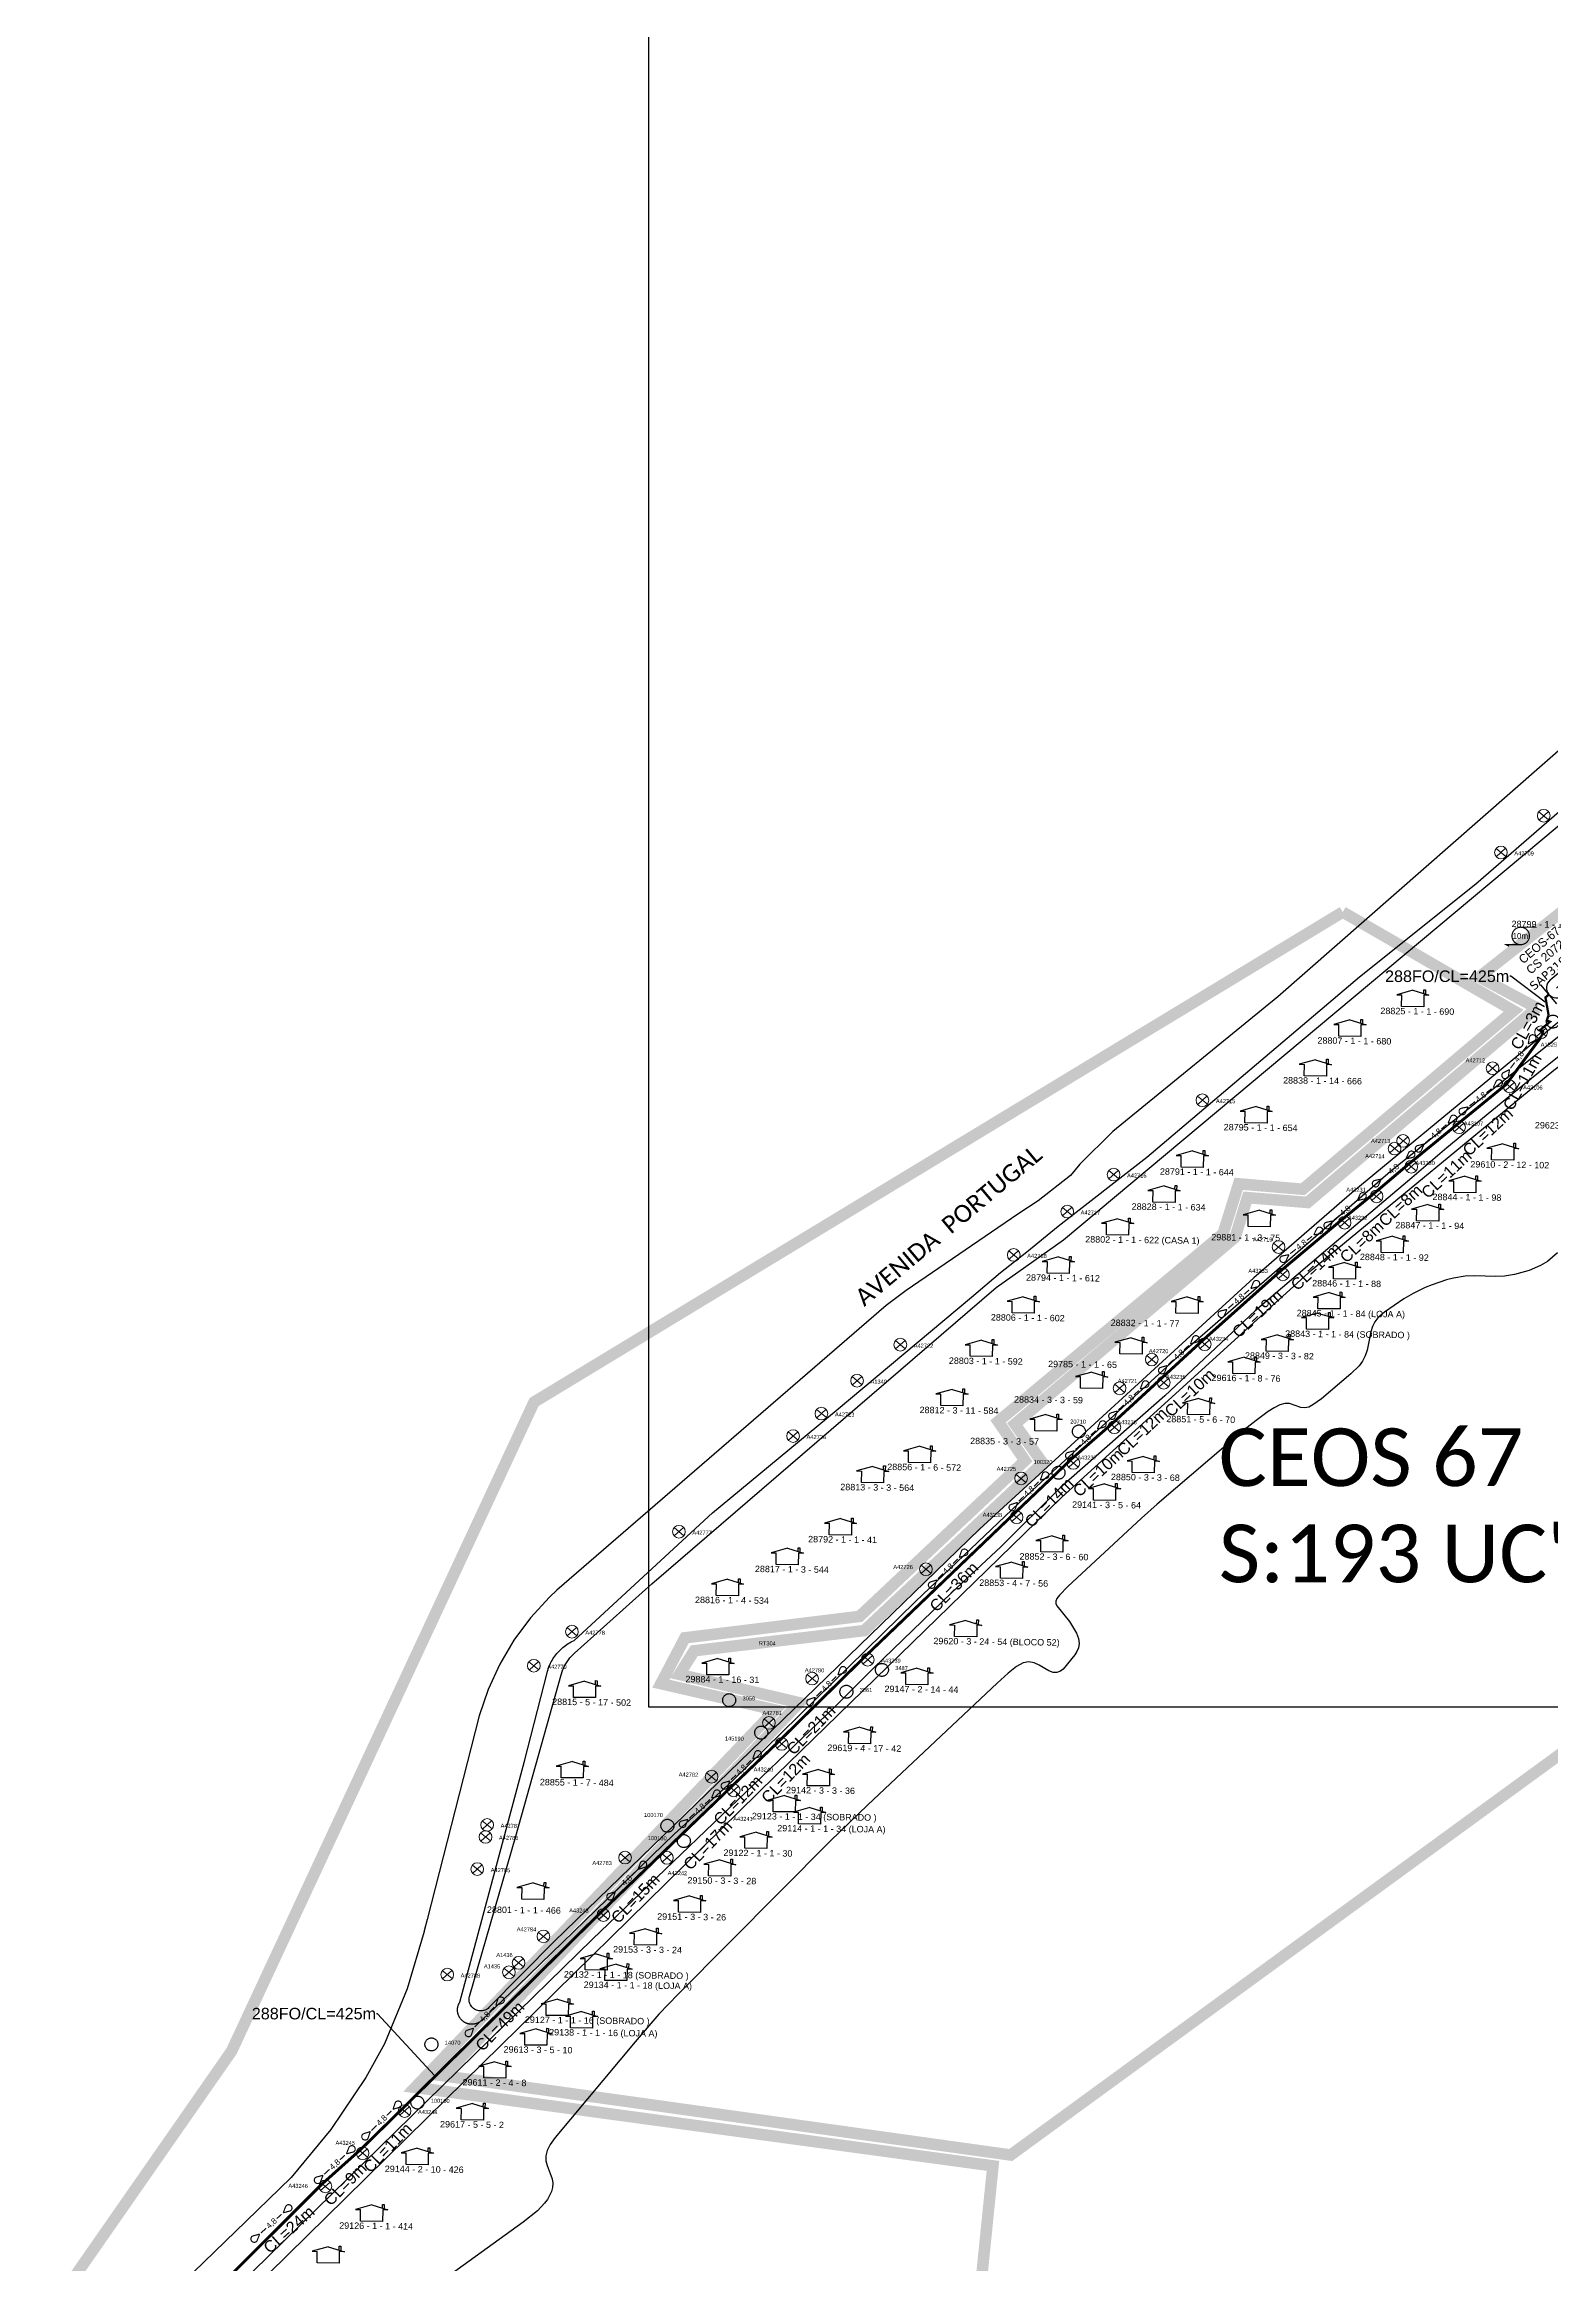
# Model space of a CAD drawing. Header units: millimetres. Extents: x 676447 to 689606, y 7455628 to 7463967.
# Drawn here: x 687832.7 to 688093.5, y 7460790 to 7461174.4 of the extents above; entities that cross this region are included whole.
import ezdxf
from ezdxf.enums import TextEntityAlignment as Align

# ---------------------------------------------------------------- set-up
doc = ezdxf.new("R2010")
doc.units = ezdxf.units.MM
doc.header["$LTSCALE"] = 0.1
doc.header["$MEASUREMENT"] = 0
doc.linetypes.add('PHANTOM2', pattern=[1.25, 0.625, -0.125, 0.125, -0.125, 0.125, -0.125])
doc.layers.add('10.4-Postes', color=1, linetype='Continuous', lineweight=0)
for name, color, linetype in [('Caixas Subterrâneas', 5, 'Continuous'), ('CELULARIZAÇÃO CABO 5', 7, 'Continuous'), ('CEOS', 1, 'Continuous'), ('label_cabos', 7, 'Continuous'), ('label_cabos @ 1', 7, 'Continuous'), ('LAYOUT', 7, 'Continuous'), ('LEGENDAS_INFRAESTRUTURAS', 7, 'Continuous'), ('MUB_MEIOFIO', 7, 'Continuous'), ('MUB_QUADRAS', 7, 'Continuous'), ('MUB_SEGMENTO', 7, 'Continuous'), ('NOS_DE_INFRAESTRUTURA', 7, 'Continuous'), ('surveys', 7, 'Continuous'), ('SURVEYS_LEGENDAS', 7, 'Continuous')]:
    doc.layers.add(name, color=color, linetype=linetype)
doc.styles.add('ARIAL', font='arial.ttf')
doc.styles.add('Legend', font='calibri.ttf')
doc.styles.add('siredit', font='verdana.ttf')
doc.styles.get("Standard").update_dxf_attribs({"font": 'arial.ttf'})
doc.styles.add('Style-font000', font='font000.shx')
doc.linetypes.add('FENCELINE1', pattern='A,0.25,-0.1,[133,ltypeshp.shx,S=0.1,R=0,X=-0.1,Y=0],-0.1,1', length=1.45)
doc.dimstyles.new('FW', dxfattribs={"dimscale": 0, "dimtxt": 2, "dimasz": 0.18, "dimexe": 0.18, "dimexo": 0.0625, "dimgap": 0.09, "dimtad": 0, "dimtoh": 1, "dimdec": 0, "dimzin": 0, "dimdsep": 46, "dimtxsty": 'Standard', "dimcen": 0.09, "dimse1": 1, "dimse2": 1, "dimsd1": 1, "dimsd2": 1, "dimclrt": 7, "dimadec": 0, "dimazin": 0, "dimtfac": 1, "dimtdec": 0, "dimtofl": 0, "dimtmove": 0, "dimatfit": 3, "dimfxl": 0, "dimtolj": 1, "dimtzin": 0, "dimarcsym": 0})

# ---------------------------------------------------------------- blocks, each defined once
blk = doc.blocks.new('PTPT')
at = {"layer": '10.4-Postes', "color": 1, "linetype": 'PHANTOM2'}
for points in [[(-0.0000079, 0.0000104), (0.0000075, -0.000002)], [(0.000007, 0.0000109), (-0.0000074, -0.0000025)]]:
    blk.add_lwpolyline(points, dxfattribs=at)
at = {"layer": '10.4-Postes', "color": 1}
blk.add_circle((-0.0000002, 0.0000042), 0.00000987, dxfattribs=at)
blk = doc.blocks.new('MHMZ')
at = {"linetype": 'PHANTOM2'}
blk.add_circle((0, 0), 0.0000101, dxfattribs=at)
blk = doc.blocks.new('LVLV')
for p, q in [((0, 0.0000254), (-0.0000251, 0.000018)), ((-0.0000251, 0.000018), (-0.0000173, 0.000018)), ((-0.0000172, 0), (-0.0000172, 0.0000179)), ((0.0000172, 0), (-0.0000172, 0)), ((0, 0.0000254), (0.0000251, 0.000018)), ((0.0000169, 0.0000264), (0.0000195, 0.0000264)), ((0.0000169, 0.0000205), (0.0000169, 0.0000264)), ((0.0000251, 0.000018), (0.0000172, 0.000018)), ((0.0000172, 0.000018), (0.0000172, 0)), ((0.0000195, 0.0000264), (0.0000195, 0.0000198))]:
    blk.add_line(p, q)
blk = doc.blocks.new('A$C1BC366C8')
at = {"layer": 'LAYOUT', "color": 5, "linetype": 'Continuous', "const_width": 0.4}
blk.add_lwpolyline([(-2, 0), (-1, 0), (-1, 0.6), (1, -0.6), (1, 0), (2, 0)], dxfattribs=at)
blk = doc.blocks.new('ceos')
at = {"layer": 'CEOS'}
for p, q in [((1.77, 1.77), (6.73, 1.77)), ((6.73, -1.77), (1.77, -1.77))]:
    blk.add_line(p, q, dxfattribs=at)
for points in [[(0, -2.13), (0, 2.13)], [(2.88, 0), (1.69, 0)], [(4.84, 0.7), (6.34, 0.7)], [(4.84, -0.77), (6.34, -0.77)]]:
    blk.add_lwpolyline(points, dxfattribs=at)
blk.add_lwpolyline([(2.88, 0, 0, 2.18, 0), (4.93, 0, 2.18, 2.18, 0)], format="xyseb", dxfattribs=at)
for centre, start, end in [((1.77, 0), 90, 270), ((6.73, 0), 270, 90)]:
    blk.add_arc(centre, 1.77, start, end, dxfattribs=at)
for tag, height, style, p in [('NOME?', 1.5, 'Style-font000', (4.25, 7.59)), ('LOCAL?', 1.5, 'Style-font000', (4.25, 5.37)), ('TIPO?', 1.48, 'siredit', (4.25, 2.88))]:
    blk.add_attdef(tag, text='', height=height, dxfattribs=dict(at, style=style)).set_placement(p, align=Align.MIDDLE_CENTER)
at = {"layer": 'CEOS', "style": 'siredit', "flags": 1}
for tag, height, p in [('ID', 0.887, (4.25, 9.07)), ('COORX', 0.739, (4.25, -1.77)), ('COORY', 0.739, (4.25, -1.77))]:
    blk.add_attdef(tag, text='', height=height, dxfattribs=at).set_placement(p, align=Align.MIDDLE_CENTER)
at = {"layer": 'CEOS', "style": 'Style-font000'}
for tag, p in [('RACIO_SPLITAGEM', (4.25, -2.94)), ('FIBRAS_FUSIONADAS', (4.25, -5.51)), ('FIBRAS_RESERVA', (4.25, -7.73))]:
    blk.add_attdef(tag, text='', height=1.5, dxfattribs=at).set_placement(p, align=Align.TOP_CENTER)
blk = doc.blocks.new('A$C6C8C5D0A')
at = {"layer": 'LAYOUT', "const_width": 0.2}
for points in [[(-2.77, -0.03), (-3.9, 0.55, 1.175638), (-3.95, -0.61), (-2.77, -0.03)], [(2.73, -0.02), (3.9, -0.62, 1.175638), (3.86, 0.54), (2.73, -0.02)]]:
    blk.add_lwpolyline(points, format="xyb", dxfattribs=at)
for points in [[(-2.5, -0.03), (-1.25, -0.03)], [(1.21, -0.02), (2.35, -0.02)]]:
    blk.add_lwpolyline(points, dxfattribs=at)
at = {"layer": 'LAYOUT', "style": 'ARIAL'}
blk.add_text('4,8', height=1, dxfattribs=at).set_placement((0, 0), align=Align.MIDDLE_CENTER)
blk = doc.blocks.new('A$C6FB0096B')
at = {"layer": 'LAYOUT', "color": 0, "const_width": 0.2}
blk.add_lwpolyline([(0, 1.51, 1.000012), (0, -1.51, 0.999978)], format="xyb", close=True, dxfattribs=at)
for points in [[(0, 1.51), (2.52, 1.51), (2.02, 1.77)], [(0, -1.51), (-2.52, -1.51), (-2.02, -1.77)]]:
    blk.add_lwpolyline(points, dxfattribs=at)
at = {"layer": 'LAYOUT', "color": 0}
blk.add_text('10m', height=1, dxfattribs=at).set_placement((-0.06, 0), align=Align.MIDDLE_CENTER)

msp = doc.modelspace()

# ---------------------------------------------------------------- linework, layer by layer
at = {"linetype": 'Continuous'}
msp.add_lwpolyline([(688611.27, 7460886.36), (687937.42, 7460886.36), (687937.42, 7461413.29), (688611.27, 7461413.29)], close=True, dxfattribs=at)
at = {"color": 1, "const_width": 0.4}
msp.add_lwpolyline([(688093.2, 7461006.24), (688093.2, 7461006.24), (688092.66, 7461009.3), (688092.66, 7461009.3), (688093.26, 7461009.83)], dxfattribs=at)
at = {"layer": 'CELULARIZAÇÃO CABO 5', "color": 3, "const_width": 2}
for points in [[(687833.89, 7460781.87), (687865.17, 7460826.82), (687917.53, 7460939.21), (688057.56, 7461024.09)], [(688057.56, 7461024.09), (688087.14, 7461006.99), (688050.64, 7460976.08), (688050.64, 7460976.08), (688039.54, 7460977.02), (688036.83, 7460968.38), (687997.89, 7460935.86), (688002.55, 7460929.08), (687973.89, 7460902.09), (687943.66, 7460898.38), (687939.49, 7460890.45), (687959.29, 7460885.88), (687896.95, 7460820.51), (687996.99, 7460806.92), (687996.99, 7460806.92), (687996.99, 7460806.92), (687996.99, 7460806.92), (687996.99, 7460806.92), (687996.99, 7460806.92), (687977.09, 7460611.16)]]:
    msp.add_lwpolyline(points, dxfattribs=at)
at = {"layer": 'CELULARIZAÇÃO CABO 5', "color": 2, "const_width": 2}
for points in [[(688095.68, 7461024.29), (688081.19, 7461012.84), (688091.18, 7461007.48)], [(688091.18, 7461007.48), (688091.18, 7461007.48), (688091.18, 7461007.48), (688091.18, 7461007.48), (688051.47, 7460973.79), (688041.05, 7460974.63), (688038.92, 7460967.76), (688038.92, 7460967.76), (688000.79, 7460935.4), (688005.59, 7460928.66), (687974.72, 7460899.64), (687945.26, 7460896.14), (687942.69, 7460892.05), (687963.46, 7460887.14), (687963.46, 7460887.14), (687901.91, 7460822.51), (688000.06, 7460808.8), (688135.02, 7460907.27)]]:
    msp.add_lwpolyline(points, dxfattribs=at)
at = {"layer": 'LAYOUT', "color": 1, "linetype": 'FENCELINE1', "ltscale": 0.002, "const_width": 0.5}
msp.add_lwpolyline([(687844.97, 7460765.86), (687843.93, 7460765.49), (687843.7, 7460766.14), (687860.4, 7460780.54), (687864.35, 7460787.33), (687880.76, 7460803.72), (687887.57, 7460809.81), (687894.93, 7460817.02), (687929.1, 7460850.84), (687951.61, 7460872.51), (687959.97, 7460880.5), (687974.82, 7460895.13), (688000.81, 7460920.04), (688010.51, 7460929.28), (688017.66, 7460935.51), (688033.17, 7460949.78), (688046.61, 7460961.77), (688057.26, 7460970.69), (688063.06, 7460975.42), (688068.83, 7460980.32), (688085.89, 7460994.27), (688091.91, 7461002.45)], dxfattribs=at)
at = {"layer": 'MUB_MEIOFIO', "linetype": 'Continuous'}
for points in [[(688101.9, 7461058.15), (688046.32, 7461009.38), (688017.75, 7460986.07), (688012.05, 7460980.45), (688010.43, 7460978.47), (688004.84, 7460974.09), (688001.31, 7460971.77), (687981.97, 7460958.56), (687978.48, 7460955.96), (687921.47, 7460906.63), (687920.2, 7460905.43), (687916.93, 7460901.87), (687914.05, 7460897.99), (687911.6, 7460893.83), (687909.59, 7460889.44), (687908.05, 7460884.86), (687899.04, 7460849.62), (687898.53, 7460847.62), (687898.51, 7460847.52), (687895.57, 7460837.6), (687891.61, 7460828.04), (687888.38, 7460822.2), (687882.37, 7460813.21), (687875.46, 7460804.9), (687867.71, 7460797.36), (687834.85, 7460765.51)], [(687951.8, 7460873.47), (687941.79, 7460864.4), (687914.77, 7460838.15), (687908.48, 7460832.13), (687908.41, 7460832.07), (687908.35, 7460832.02), (687908.28, 7460831.96), (687908.21, 7460831.91), (687908.14, 7460831.86), (687908.07, 7460831.81), (687907.99, 7460831.77), (687907.92, 7460831.73), (687907.84, 7460831.69), (687907.76, 7460831.65), (687907.68, 7460831.62), (687907.6, 7460831.59), (687907.52, 7460831.56), (687907.43, 7460831.54), (687907.35, 7460831.51), (687907.27, 7460831.5), (687907.18, 7460831.48), (687907.1, 7460831.47), (687907.01, 7460831.46), (687906.92, 7460831.45), (687906.84, 7460831.44), (687906.75, 7460831.44), (687906.66, 7460831.45), (687906.58, 7460831.45), (687906.49, 7460831.46), (687906.4, 7460831.47), (687906.32, 7460831.48), (687906.23, 7460831.5), (687906.15, 7460831.52), (687906.07, 7460831.54), (687905.98, 7460831.57), (687905.9, 7460831.6), (687905.82, 7460831.63), (687905.74, 7460831.66), (687905.66, 7460831.7), (687905.59, 7460831.74), (687905.51, 7460831.78), (687905.44, 7460831.83), (687905.36, 7460831.87), (687905.29, 7460831.92), (687905.22, 7460831.98), (687905.16, 7460832.03), (687905.09, 7460832.09), (687905.03, 7460832.15), (687904.97, 7460832.21), (687904.91, 7460832.27), (687904.85, 7460832.34), (687904.8, 7460832.41), (687904.75, 7460832.48), (687904.7, 7460832.55), (687904.65, 7460832.62), (687904.6, 7460832.69), (687904.56, 7460832.77), (687904.52, 7460832.85), (687904.49, 7460832.93), (687904.45, 7460833.01), (687904.42, 7460833.09), (687904.4, 7460833.17), (687904.37, 7460833.25), (687904.35, 7460833.34), (687904.33, 7460833.42), (687904.31, 7460833.51), (687904.3, 7460833.59), (687904.29, 7460833.68), (687904.28, 7460833.76), (687904.28, 7460833.85), (687904.28, 7460833.94), (687904.28, 7460834.02), (687904.28, 7460834.11), (687904.29, 7460834.2), (687904.3, 7460834.28), (687904.32, 7460834.37), (687904.33, 7460834.45), (687904.35, 7460834.54), (687904.38, 7460834.62), (687904.4, 7460834.7), (687904.43, 7460834.79), (687904.46, 7460834.87), (687904.5, 7460834.95), (687904.53, 7460835.02), (687904.57, 7460835.1), (687904.62, 7460835.18), (687904.66, 7460835.25), (687915.85, 7460877.04), (687919.79, 7460892.34), (687919.86, 7460892.62), (687919.95, 7460892.9), (687920.05, 7460893.17), (687920.15, 7460893.44), (687920.27, 7460893.71), (687920.39, 7460893.97), (687920.52, 7460894.23), (687920.66, 7460894.48), (687920.81, 7460894.73), (687920.97, 7460894.97), (687921.14, 7460895.21), (687921.31, 7460895.44), (687921.49, 7460895.66), (687921.68, 7460895.88), (687921.88, 7460896.1), (687922.09, 7460896.3), (687922.3, 7460896.5), (687922.51, 7460896.69), (687922.74, 7460896.88), (687922.97, 7460897.05), (687923.21, 7460897.22), (687923.45, 7460897.38), (687923.69, 7460897.53), (687923.95, 7460897.67), (687924.2, 7460897.81), (687924.46, 7460897.93), (687948.41, 7460920.05), (687969.83, 7460937.76), (687993.3, 7460957.41), (687998.32, 7460961.67), (688002.86, 7460965.22), (688008.29, 7460969.66), (688023.65, 7460981.62), (688060.45, 7461012.88), (688080.58, 7461028.98), (688111.63, 7461055.94)], [(688102.03, 7461004.68), (688093.31, 7460997.77), (688085.98, 7460991.79), (688075.57, 7460983.23), (688069.51, 7460978.07), (688054.21, 7460965.14), (688042.42, 7460955.04), (688026.76, 7460940.3), (688008.67, 7460924.41), (687998.33, 7460914.12), (687989.86, 7460906.24), (687976.3, 7460893.11), (687969.55, 7460886.36), (687927.66, 7460846.2), (687909.79, 7460828.75), (687899.04, 7460818.21), (687868.83, 7460788.6)], [(688095.02, 7461002.58), (688065.8, 7460979.17), (688029.21, 7460947.26), (688003.85, 7460923.95), (687983.61, 7460904.74), (687951.8, 7460873.47)]]:
    msp.add_lwpolyline(points, dxfattribs=at)
at = {"layer": 'MUB_QUADRAS', "linetype": 'Continuous'}
for points in [[(687868.26, 7460784.98), (687884.91, 7460801.35), (687899.04, 7460815.24), (687959.44, 7460874.59), (688008.86, 7460922.71), (688052.27, 7460962.19), (688094.12, 7460996.7), (688121.29, 7461017.29), (688130.72, 7461023.79), (688154.13, 7461037.87), (688183.39, 7461049.83), (688214.31, 7461058.21), (688237.64, 7461062.33), (688288.18, 7461066.72), (688291.87, 7461066.58), (688295.53, 7461066.06), (688299.11, 7461065.15), (688302.57, 7461063.88), (688305.89, 7461062.25), (688309.02, 7461060.29), (688311.92, 7461058.01), (688314.57, 7461055.44), (688316.24, 7461053.5), (688332.25, 7461036.8)], [(687906.29, 7460835.63), (687906.29, 7460835.84), (687906.31, 7460836.05), (687906.35, 7460836.25), (687914.35, 7460864.05), (687922.2, 7460891.96), (687922.47, 7460892.75), (687922.82, 7460893.51), (687923.25, 7460894.23), (687923.75, 7460894.9), (687924.32, 7460895.52), (687924.56, 7460895.74), (687937.93, 7460907.75), (687997.54, 7460959.04), (688009.2, 7460967.3), (688118.33, 7461058.66)], [(688113.88, 7461020.74), (688059.11, 7460975.45), (688042.17, 7460960.75), (687994.69, 7460917.2), (687921.05, 7460845.83), (687909.71, 7460834.35), (687909.56, 7460834.2), (687909.39, 7460834.08), (687909.21, 7460833.97), (687909.02, 7460833.89), (687908.82, 7460833.82), (687908.61, 7460833.78), (687908.4, 7460833.75), (687908.19, 7460833.75), (687907.99, 7460833.77), (687907.78, 7460833.82), (687907.58, 7460833.88), (687907.39, 7460833.96), (687907.21, 7460834.07), (687907.04, 7460834.19), (687906.88, 7460834.33), (687906.74, 7460834.48), (687906.62, 7460834.65), (687906.51, 7460834.83), (687906.42, 7460835.02), (687906.36, 7460835.22), (687906.31, 7460835.43), (687906.29, 7460835.63)], [(688094.75, 7460965.08), (688093.01, 7460963.58), (688091.8, 7460962.85), (688089.81, 7460961.99), (688087.28, 7460961.29), (688085.57, 7460961.05), (688084.04, 7460960.95), (688080.36, 7460961.1), (688078.73, 7460961.03), (688076.71, 7460960.69), (688075.54, 7460960.39), (688073.06, 7460959.55), (688071.85, 7460959.06), (688069.73, 7460958.04), (688068.12, 7460957.09), (688064.77, 7460954.77), (688063.66, 7460953.79), (688063.14, 7460953.12), (688062.72, 7460952.32), (688062.42, 7460951.39), (688061.78, 7460948.23), (688061.45, 7460947.23), (688060.98, 7460946.33), (688060.39, 7460945.52), (688058.98, 7460944.11), (688053.89, 7460939.8), (688052.39, 7460938.71), (688051.66, 7460938.36), (688050.97, 7460938.21), (688050.32, 7460938.28), (688048.33, 7460938.95), (688047.54, 7460938.96), (688046.65, 7460938.71), (688045.67, 7460938.24), (688044.64, 7460937.59), (688042.54, 7460936.03), (688040.51, 7460934.39), (688025.44, 7460921.53), (688022.7, 7460919.1), (688009.93, 7460907.25), (688008.5, 7460905.76), (688008.07, 7460905.2), (688007.86, 7460904.75), (688007.86, 7460904.35), (688008.04, 7460903.95), (688010.25, 7460901.19), (688011.48, 7460899.2), (688011.83, 7460898.24), (688011.91, 7460897.38), (688011.78, 7460896.63), (688011.51, 7460895.99), (688011.18, 7460895.46), (688009.16, 7460892.98), (688008.66, 7460892.61), (688008.07, 7460892.38), (688007.41, 7460892.39), (688006.67, 7460892.67), (688005.02, 7460893.65), (688004.12, 7460894.05), (688003.19, 7460894.22), (688002.21, 7460894.03), (688001.07, 7460893.4), (687999.62, 7460892.25), (687997.72, 7460890.54), (687975.35, 7460869.45), (687968.84, 7460863.22), (687942.5, 7460836.67), (687939.15, 7460833.18), (687935.04, 7460828.41), (687921.21, 7460811.81), (687920.35, 7460810.6), (687919.81, 7460809.58), (687919.55, 7460808.67), (687919.57, 7460807.81), (687919.78, 7460806.98), (687920.68, 7460804.66), (687920.79, 7460803.92), (687920.75, 7460803.19), (687920.57, 7460802.48), (687919.86, 7460801.11), (687919.36, 7460800.45), (687918.11, 7460799.16), (687915.67, 7460797.17), (687899.04, 7460785.18)]]:
    msp.add_lwpolyline(points, dxfattribs=at)

# ---------------------------------------------------------------- block references
at = {"layer": 'Caixas Subterrâneas', "color": 5}
for p, xscale, yscale, zscale, rotation in [((688093.96, 7461005.11), 111319.4907932736, 111319.4907932736, 111319.4907932736, 359.284524031754), ((688011.88, 7460934.13), 111319.4907932736, 111319.4907932736, 111319.4907932736, 359.2848137392966), ((688008.34, 7460926.98), 111319.4907932735, 111319.4907932735, 111319.4907932735, 359.2848249735877), ((687977.77, 7460892.83), 111319.4907932736, 111319.4907932736, 111319.4907932736, 359.2849304894372), ((687951.32, 7460887.59), 111319.4907932736, 111319.4907932736, 111319.4907932736, 359.2850293720406), ((687971.61, 7460889.04), 111319.4907932736, 111319.4907932736, 111319.4907932736, 359.2849527055669), ((687956.87, 7460881.96), 111319.4907932736, 111319.4907932736, 111319.4907932736, 359.2850065082773), ((687940.62, 7460865.83), 111319.4907932736, 111319.4907932736, 111319.4907932736, 359.2850632233535), ((687943.47, 7460863.18), 111319.4907932736, 111319.4907932736, 111319.4907932736, 359.2850515679448), ((687899.76, 7460827.96), 111319.4907932736, 111319.4907932736, 111319.4907932736, 359.285206685882), ((687897.34, 7460817.88), 111319.4907932735, 111319.4907932735, 111319.4907932735, 359.2852127233491)]:
    msp.add_blockref('MHMZ', p, dxfattribs=dict(at, xscale=xscale, yscale=yscale, zscale=zscale, rotation=rotation))
at = {"layer": 'CEOS', "linetype": 'Continuous', "rotation": 40.20985027785166}
msp.add_blockref('ceos', (688093.26, 7461009.83), dxfattribs=at).add_auto_attribs({'NOME?': 'CEOS-67', 'LOCAL?': 'CS 20720', 'TIPO?': 'SAP319904', 'RACIO_SPLITAGEM': '(1:32)', 'FIBRAS_FUSIONADAS': '8+0', 'FIBRAS_RESERVA': '4+0'})
at = {"layer": 'LAYOUT', "linetype": 'Continuous'}
msp.add_blockref('A$C6FB0096B', (688088.37, 7461019.95), dxfattribs=at)
for name, p, rotation in [('A$C1BC366C8', (688092.55, 7461004.34), 71.05805838874575), ('A$C6C8C5D0A', (688088.05, 7460999.07), 53.84249513678839), ('A$C6C8C5D0A', (688081.45, 7460992.06), 37.83232221913693), ('A$C6C8C5D0A', (688073.72, 7460985.75), 40.9383179522442), ('A$C6C8C5D0A', (688066.36, 7460979.62), 39.26307623494325), ('A$C6C8C5D0A', (688057.96, 7460972.39), 39.70347745903312), ('A$C6C8C5D0A', (688050.4, 7460966.49), 38.34120945578075), ('A$C6C8C5D0A', (688039.57, 7460957.11), 41.08277316642265), ('A$C6C8C5D0A', (688029.18, 7460947.45), 42.91073620904534), ('A$C6C8C5D0A', (688020.51, 7460939.6), 43.65305096321107), ('A$C6C8C5D0A', (688013.07, 7460932.7), 43.04644110388774), ('A$C6C8C5D0A', (688003.22, 7460923.79), 44.30748540290982), ('A$C6C8C5D0A', (687989.22, 7460910.39), 44.97312301300531), ('A$C6C8C5D0A', (687968.18, 7460890.05), 44.68799176603741), ('A$C6C8C5D0A', (687953.4, 7460875.54), 43.7791805203856), ('A$C6C8C5D0A', (687946.23, 7460868.82), 42.03765801084418), ('A$C6C8C5D0A', (687933.58, 7460856.38), 44.32928846758076), ('A$C6C8C5D0A', (687908.98, 7460832.77), 45.58631737611384), ('A$C6C8C5D0A', (687891.14, 7460814.82), 44.44925621084805), ('A$C6C8C5D0A', (687883.02, 7460807.18), 42.38995486076955), ('A$C6C8C5D0A', (687872.06, 7460796.98), 42.07092643438507)]:
    msp.add_blockref(name, p, dxfattribs=dict(at, rotation=rotation))
at = {"layer": 'NOS_DE_INFRAESTRUTURA', "color": 1}
for p, xscale, yscale, zscale, rotation in [((688092.38, 7461040.3), 111319.4907932736, 111319.4907932736, 111319.4907932736, 359.2845410573214), ((688084.96, 7461033.94), 111319.4907932736, 111319.4907932736, 111319.4907932736, 359.2845672624808), ((688091.92, 7461002.8), 111319.4907932736, 111319.4907932736, 111319.4907932736, 359.2845310285691), ((688083.53, 7460996.56), 111319.4907932736, 111319.4907932736, 111319.4907932736, 359.2845609676295), ((688033.28, 7460991.03), 111319.4907932736, 111319.4907932736, 111319.4907932736, 359.2847502560954), ((688086.48, 7460993.41), 111319.4907932736, 111319.4907932736, 111319.4907932736, 359.2845487604145), ((688077.73, 7460986.34), 111319.4907932736, 111319.4907932736, 111319.4907932736, 359.284579834589), ((688066.56, 7460982.65), 111319.4907932735, 111319.4907932735, 111319.4907932735, 359.2846211377105), ((688068.03, 7460983.98), 111319.4907932736, 111319.4907932736, 111319.4907932736, 359.2846159331152), ((688069.44, 7460979.51), 111319.4907932736, 111319.4907932736, 111319.4907932736, 359.2846091854545), ((688017.9, 7460978.15), 111319.4907932736, 111319.4907932736, 111319.4907932736, 359.2848046799012), ((688009.87, 7460971.75), 111319.4907932735, 111319.4907932735, 111319.4907932735, 359.2848331910866), ((688063.43, 7460974.37), 111319.4907932736, 111319.4907932736, 111319.4907932736, 359.2846304084661), ((688057.89, 7460969.82), 111319.4907932736, 111319.4907932736, 111319.4907932736, 359.284650045008), ((688000.61, 7460964.24), 111319.4907932736, 111319.4907932736, 111319.4907932736, 359.2848660336815), ((688046.46, 7460965.6), 111319.4907932736, 111319.4907932736, 111319.4907932736, 359.2846921962654), ((688047.2, 7460960.85), 111319.4907932736, 111319.4907932736, 111319.4907932736, 359.284687890867), ((687980.97, 7460948.69), 111319.4907932736, 111319.4907932736, 111319.4907932736, 359.2849358219006), ((688033.68, 7460948.77), 111319.4907932736, 111319.4907932736, 111319.4907932736, 359.2847354873499), ((688024.5, 7460946.12), 111319.4907932736, 111319.4907932736, 111319.4907932736, 359.2847695257099), ((687973.48, 7460942.45), 111319.4907932736, 111319.4907932736, 111319.4907932736, 359.2849623266806), ((688018.94, 7460941.13), 111319.4907932736, 111319.4907932736, 111319.4907932736, 359.2847891303635), ((688026.59, 7460942.11), 111319.4907932735, 111319.4907932735, 111319.4907932735, 359.2847603382008), ((687967.31, 7460936.76), 111319.4907932735, 111319.4907932735, 111319.4907932735, 359.2849840123329), ((687962.41, 7460932.87), 111319.4907932735, 111319.4907932735, 111319.4907932735, 359.2850013957571), ((688018.04, 7460934.39), 111319.4907932736, 111319.4907932736, 111319.4907932736, 359.2847904388282), ((688001.88, 7460925.52), 111319.4907932736, 111319.4907932736, 111319.4907932736, 359.2848490707221), ((688010.94, 7460928.2), 111319.4907932736, 111319.4907932736, 111319.4907932736, 359.2848154734244), ((688001.09, 7460918.8), 111319.4907932736, 111319.4907932736, 111319.4907932736, 359.2848499638652), ((687942.63, 7460916.3), 111319.4907932736, 111319.4907932736, 111319.4907932736, 359.2850714121374), ((687985.4, 7460909.79), 111319.4907932736, 111319.4907932736, 111319.4907932736, 359.2849067894319), ((687924.11, 7460898.98), 111319.4907932736, 111319.4907932736, 111319.4907932736, 359.285136392638), ((687975.33, 7460894.13), 111319.4907932736, 111319.4907932736, 111319.4907932736, 359.2849401478218), ((687917.51, 7460893.07), 111319.4907932735, 111319.4907932735, 111319.4907932735, 359.2851596055847), ((687965.7, 7460890.85), 111319.4907932736, 111319.4907932736, 111319.4907932736, 359.284975719211), ((687958.22, 7460883.17), 111319.4907932736, 111319.4907932736, 111319.4907932736, 359.2850017560533), ((687960.43, 7460879.55), 111319.4907932735, 111319.4907932735, 111319.4907932735, 359.2849922203054), ((687948.28, 7460873.85), 111319.4907932736, 111319.4907932736, 111319.4907932736, 359.285036634832), ((687952.13, 7460871.5), 111319.4907932736, 111319.4907932736, 111319.4907932736, 359.2850212703646), ((687909.14, 7460863.43), 111319.4907932736, 111319.4907932736, 111319.4907932736, 359.2851821332306), ((687909.43, 7460865.52), 111319.4907932736, 111319.4907932736, 111319.4907932736, 359.2851817062337), ((687933.3, 7460859.84), 111319.4907932736, 111319.4907932736, 111319.4907932736, 359.2850891886197), ((687940.56, 7460859.81), 111319.4907932736, 111319.4907932736, 111319.4907932736, 359.2850615562042), ((687907.72, 7460857.85), 111319.4907932735, 111319.4907932735, 111319.4907932735, 359.2851857833457), ((687929.56, 7460849.89), 111319.4907932736, 111319.4907932736, 111319.4907932736, 359.2851002903924), ((687919.18, 7460846.2), 111319.4907932736, 111319.4907932736, 111319.4907932736, 359.2851385647868), ((687914.87, 7460841.62), 111319.4907932736, 111319.4907932736, 111319.4907932736, 359.2851535463344), ((687902.51, 7460839.58), 111319.4907932736, 111319.4907932736, 111319.4907932736, 359.2851998596508), ((687913.19, 7460839.99), 111319.4907932736, 111319.4907932736, 111319.4907932736, 359.2851594153037), ((687895.13, 7460815.95), 111319.4907932736, 111319.4907932736, 111319.4907932736, 359.2852205244009), ((687887.87, 7460808.65), 111319.4907932736, 111319.4907932736, 111319.4907932736, 359.2852458470127), ((687881.41, 7460802.9), 111319.4907932736, 111319.4907932736, 111319.4907932736, 359.2852685763433)]:
    msp.add_blockref('PTPT', p, dxfattribs=dict(at, xscale=xscale, yscale=yscale, zscale=zscale, rotation=rotation))
at = {"layer": 'surveys', "color": 0}
for p, xscale, yscale, zscale, rotation in [((688069.67, 7461007.71), 111319.4907932735, 111319.4907932735, 111319.4907932735, 359.2846171639982), ((688058.77, 7461002.58), 111319.4907932736, 111319.4907932736, 111319.4907932736, 359.2846569907334), ((688052.81, 7460995.68), 111319.4907932735, 111319.4907932735, 111319.4907932735, 359.2846774649548), ((688042.54, 7460987.57), 111319.4907932736, 111319.4907932736, 111319.4907932736, 359.2847139868438), ((688085.25, 7460981.13), 111319.4907932736, 111319.4907932736, 111319.4907932736, 359.284549599557), ((688031.49, 7460979.89), 111319.4907932736, 111319.4907932736, 111319.4907932736, 359.2847535797149), ((688026.6, 7460973.82), 111319.4907932736, 111319.4907932736, 111319.4907932736, 359.2847702437739), ((688078.69, 7460975.49), 111319.4907932736, 111319.4907932736, 111319.4907932736, 359.2845801055517), ((688043.1, 7460969.61), 111319.4907932736, 111319.4907932736, 111319.4907932736, 359.2847062201852), ((688072.26, 7460970.6), 111319.4907932736, 111319.4907932736, 111319.4907932736, 359.2846024059443), ((688018.56, 7460968.15), 111319.4907932736, 111319.4907932736, 111319.4907932736, 359.2847990438869), ((688066.12, 7460965.1), 111319.4907932736, 111319.4907932736, 111319.4907932736, 359.2846247626761), ((688008.3, 7460961.53), 111319.4907932736, 111319.4907932736, 111319.4907932736, 359.2848359542779), ((688057.85, 7460960.55), 111319.4907932736, 111319.4907932736, 111319.4907932736, 359.2846472882154), ((688002.21, 7460954.63), 111319.4907932736, 111319.4907932736, 111319.4907932736, 359.2848569380331), ((688030.59, 7460954.59), 111319.4907932735, 111319.4907932735, 111319.4907932735, 359.2847551195287), ((688055.18, 7460955.37), 111319.4907932736, 111319.4907932736, 111319.4907932736, 359.284655837378), ((688053.18, 7460951.81), 111319.4907932736, 111319.4907932736, 111319.4907932736, 359.2846623063504), ((687994.95, 7460947.12), 111319.4907932736, 111319.4907932736, 111319.4907932736, 359.284882203085), ((688020.89, 7460947.53), 111319.4907932736, 111319.4907932736, 111319.4907932736, 359.2847875478327), ((688046.22, 7460948.02), 111319.4907932735, 111319.4907932735, 111319.4907932735, 359.284687579699), ((688040.44, 7460944.16), 111319.4907932735, 111319.4907932735, 111319.4907932735, 359.2847083366007), ((688014.06, 7460941.59), 111319.4907932736, 111319.4907932736, 111319.4907932736, 359.2848146911703), ((687989.88, 7460938.59), 111319.4907932736, 111319.4907932736, 111319.4907932736, 359.2848987906762), ((688032.6, 7460937.02), 111319.4907932736, 111319.4907932736, 111319.4907932736, 359.2847408452), ((688006.14, 7460934.22), 111319.4907932736, 111319.4907932736, 111319.4907932736, 359.2848379188778), ((687984.28, 7460928.73), 111319.4907932735, 111319.4907932735, 111319.4907932735, 359.2849169866606), ((687976.15, 7460925.24), 111319.4907932736, 111319.4907932736, 111319.4907932736, 359.2849468018757), ((688023, 7460926.98), 111319.4907932736, 111319.4907932736, 111319.4907932736, 359.284769240385), ((688016.29, 7460922.2), 111319.4907932736, 111319.4907932736, 111319.4907932736, 359.2847932552535), ((687970.57, 7460916.21), 111319.4907932736, 111319.4907932736, 111319.4907932736, 359.284965156216), ((688007.18, 7460913.23), 111319.4907932736, 111319.4907932736, 111319.4907932736, 359.2848250780535), ((687961.36, 7460911.06), 111319.4907932735, 111319.4907932735, 111319.4907932735, 359.2849985596052), ((688000.21, 7460908.67), 111319.4907932736, 111319.4907932736, 111319.4907932736, 359.2848501457896), ((687951, 7460905.7), 111319.4907932736, 111319.4907932736, 111319.4907932736, 359.2850362842688), ((687992.26, 7460898.57), 111319.4907932736, 111319.4907932736, 111319.4907932736, 359.2848771751607), ((687949.34, 7460891.97), 111319.4907932736, 111319.4907932736, 111319.4907932736, 359.2850397198609), ((687983.8, 7460890.28), 111319.4907932736, 111319.4907932736, 111319.4907932736, 359.284906732194), ((687926.26, 7460888.05), 111319.4907932736, 111319.4907932736, 111319.4907932736, 359.2851247848039), ((687973.9, 7460880.07), 111319.4907932736, 111319.4907932736, 111319.4907932736, 359.2849411649573), ((687924.13, 7460874.13), 111319.4907932736, 111319.4907932736, 111319.4907932736, 359.285128519442), ((687966.76, 7460872.75), 111319.4907932736, 111319.4907932736, 111319.4907932736, 359.2849660301795), ((687960.84, 7460868.24), 111319.4907932735, 111319.4907932735, 111319.4907932735, 359.2849871282893), ((687965.24, 7460866.15), 111319.4907932736, 111319.4907932736, 111319.4907932736, 359.2849697453883), ((687955.93, 7460861.9), 111319.4907932736, 111319.4907932736, 111319.4907932736, 359.2850038025317), ((687949.67, 7460857.12), 111319.4907932736, 111319.4907932736, 111319.4907932736, 359.2850260780461), ((687917.34, 7460853.11), 111319.4907932736, 111319.4907932736, 111319.4907932736, 359.2851457036245), ((687944.44, 7460850.85), 111319.4907932736, 111319.4907932736, 111319.4907932736, 359.2850439954628), ((687936.81, 7460845.17), 111319.4907932735, 111319.4907932735, 111319.4907932735, 359.2850712352214), ((687928.28, 7460840.83), 111319.4907932736, 111319.4907932736, 111319.4907932736, 359.2851022850841), ((687931.71, 7460839.03), 111319.4907932736, 111319.4907932736, 111319.4907932736, 359.2850886938463), ((687921.53, 7460832.97), 111319.4907932735, 111319.4907932735, 111319.4907932735, 359.2851254826482), ((687917.85, 7460827.83), 111319.4907932736, 111319.4907932736, 111319.4907932736, 359.2851378861437), ((687925.74, 7460830.81), 111319.4907932735, 111319.4907932735, 111319.4907932735, 359.2851088241272), ((687910.73, 7460822.14), 111319.4907932736, 111319.4907932736, 111319.4907932736, 359.2851631574778), ((687906.84, 7460814.87), 111319.4907932736, 111319.4907932736, 111319.4907932736, 359.2851756560912), ((687897.28, 7460807.14), 111319.4907932736, 111319.4907932736, 111319.4907932736, 359.2852095958041), ((687889.39, 7460797.32), 111319.4907932735, 111319.4907932735, 111319.4907932735, 359.2852365044301), ((687881.87, 7460790.09), 111319.4907932735, 111319.4907932735, 111319.4907932735, 359.2852628454861)]:
    msp.add_blockref('LVLV', p, dxfattribs=dict(at, xscale=xscale, yscale=yscale, zscale=zscale, rotation=rotation))

# ---------------------------------------------------------------- texts
at = {"layer": 'CELULARIZAÇÃO CABO 5', "insert": (688036.1, 7460934.66), "char_height": 10, "attachment_point": 1, "style": 'Legend'}
msp.add_mtext_dynamic_manual_height_columns("{\\C2;CEOS 67\\PS:193 UC's - 8 FO}", width=159.4451, gutter_width=5, heights=[44.66], dxfattribs=at)
at = {"layer": 'label_cabos', "linetype": 'Continuous', "char_height": 2, "attachment_point": 6}
for insert in [(688086.39, 7461012.96), (687890.17, 7460833.28)]:
    msp.add_mtext('288FO/CL=425m', dxfattribs=dict(at, insert=insert))
at = {"layer": 'label_cabos', "linetype": 'Continuous', "char_height": 2, "attachment_point": 4}
for s, insert, rotation in [('CL=3m', (688087.37, 7461000.51), 60.8781), ('CL=11m', (688086.07, 7460990.01), 60.8781), ('CL=12m', (688078.78, 7460982.39), 43.0476), ('CL=11m', (688071.62, 7460975.05), 43.0476), ('CL=8m', (688064.24, 7460970.17), 43.0476), ('CL=8m', (688057.52, 7460963.89), 43.0476), ('CL=14m', (688049.03, 7460959.09), 43.0476), ('CL=19m', (688038.88, 7460950.9), 43.0476), ('CL=10m', (688027.18, 7460937.19), 43.0476), ('CL=12m', (688018.93, 7460930.44), 43.0476), ('CL=10m', (688011.29, 7460923.35), 43.0476), ('CL=14m', (688003.01, 7460918), 45.9077), ('CL=36m', (687986.54, 7460903.39), 45.9077), ('CL=21m', (687961.79, 7460878.61), 45.9077), ('CL=12m', (687957.4, 7460870.22), 45.9077), ('CL=12m', (687949.12, 7460866.44), 45.9077), ('CL=17m', (687943.91, 7460858.67), 45.9077), ('CL=15m', (687931.38, 7460849.42), 45.9077), ('CL=49m', (687907.9, 7460827.3), 45.9077), ('CL=11m', (687888.49, 7460806.24), 45.9077), ('CL=9m', (687881.63, 7460800.54), 45.3289), ('CL=24m', (687871.12, 7460792.34), 41.6796)]:
    msp.add_mtext(s, dxfattribs=dict(at, insert=insert, rotation=rotation))
at = {"layer": 'LEGENDAS_INFRAESTRUTURAS', "color": 1}
for s, rotation, p in [('A42709', 359.2846, (688087.27, 7461033.92)), ('A1525', 359.2845, (688091.83, 7461000.79)), ('A42712', 359.2846, (688078.83, 7460998.07)), ('A43106', 359.2845, (688088.79, 7460993.38)), ('A42715', 359.2847, (688035.59, 7460991.01)), ('A42713', 359.2846, (688062.44, 7460984.12)), ('A43107', 359.2846, (688078.51, 7460987.14)), ('A42714', 359.2846, (688061.44, 7460981.49)), ('A43230', 359.2846, (688070.13, 7460980.31)), ('A42716', 359.2848, (688020.21, 7460978.13)), ('A43231', 359.2846, (688058.17, 7460975.67)), ('A42717', 359.2848, (688012.18, 7460971.72)), ('A43232', 359.2846, (688058.46, 7460970.8)), ('A42718', 359.2849, (688002.92, 7460964.21)), ('A42719', 359.2847, (688042, 7460967.05)), ('A43233', 359.2847, (688041.21, 7460961.62)), ('A43234', 359.2847, (688034.38, 7460949.83)), ('A42722', 359.2849, (687983.28, 7460948.66)), ('A42720', 359.2848, (688023.99, 7460947.72)), ('A1340', 359.285, (687975.79, 7460942.42)), ('A42721', 359.2848, (688018.6, 7460942.55)), ('A43235', 359.2848, (688026.96, 7460943.25)), ('A42723', 359.285, (687969.62, 7460936.74)), ('A43236', 359.2848, (688018.52, 7460935.4)), ('A42724', 359.285, (687964.72, 7460932.84)), ('A42725', 359.2848, (687997.63, 7460927.31)), ('A43237', 359.2848, (688011.58, 7460929.27)), ('A43238', 359.2848, (687995.21, 7460919.35)), ('A42777', 359.2851, (687944.94, 7460916.27)), ('A42726', 359.2849, (687979.74, 7460910.32)), ('A42778', 359.2851, (687926.42, 7460898.95)), ('RT304', 359.285, (687956.45, 7460897.09)), ('A42779', 359.2852, (687919.82, 7460893.04)), ('A42780', 359.285, (687964.41, 7460892.43)), ('A43239', 359.2849, (687977.64, 7460894.1)), ('A42781', 359.285, (687957.07, 7460885.04)), ('A42782', 359.285, (687942.58, 7460874.37)), ('A43240', 359.285, (687955.55, 7460875.24)), ('A42787', 359.2852, (687911.74, 7460865.49)), ('A43241', 359.285, (687952.02, 7460866.7)), ('A42786', 359.2852, (687911.45, 7460863.41)), ('A42785', 359.2852, (687910.03, 7460857.82)), ('A42783', 359.2851, (687927.63, 7460859.06)), ('A43242', 359.2851, (687940.67, 7460857.3)), ('A43243', 359.2851, (687923.61, 7460850.83)), ('A42784', 359.2851, (687914.54, 7460847.56)), ('A1435', 359.2852, (687908.84, 7460841.15)), ('A1436', 359.2851, (687911, 7460843.12)), ('A42788', 359.2852, (687904.82, 7460839.55)), ('A43244', 359.2852, (687897.44, 7460815.92)), ('A43245', 359.2852, (687883.15, 7460810.58)), ('A43246', 359.2853, (687874.99, 7460803.13))]:
    msp.add_text(s, height=0.7, rotation=rotation, dxfattribs=at).set_placement(p)
at = {"layer": 'LEGENDAS_INFRAESTRUTURAS', "color": 5}
for s, rotation, p in [('20710', 359.2848, (688010.37, 7460935.5)), ('100320', 359.2848, (688004.03, 7460928.5)), ('3487', 359.2849, (687980.07, 7460892.8)), ('3059', 359.285, (687953.63, 7460887.56)), ('3061', 359.2849, (687973.92, 7460889.01)), ('145190', 359.285, (687950.58, 7460880.6)), ('100170', 359.2851, (687936.58, 7460867.37)), ('100180', 359.285, (687937.22, 7460863.35)), ('14070', 359.2852, (687902.07, 7460827.93)), ('100160', 359.2852, (687899.65, 7460817.86))]:
    msp.add_text(s, height=0.7, rotation=rotation, dxfattribs=at).set_placement(p)
at = {"layer": 'MUB_SEGMENTO', "color": 253, "style": 'Legend'}
msp.add_text('AVENIDA  PORTUGAL', height=3, rotation=39.9086, dxfattribs=at).set_placement((687974.72, 7460955.66))
at = {"layer": 'SURVEYS_LEGENDAS', "color": 0}
for s, rotation, p in [('28799 - 1 - 1 - 716', 359.2845, (688086.78, 7461021.48)), ('28825 - 1 - 1 - 690', 359.2846, (688064.07, 7461006.43)), ('28807 - 1 - 1 - 680', 359.2847, (688053.17, 7461001.3)), ('28838 - 1 - 14 - 666', 359.2847, (688047.22, 7460994.4)), ('28795 - 1 - 1 - 654', 359.2847, (688036.94, 7460986.29)), ('29623 - 1 - 6 - 106', 359.2845, (688090.82, 7460986.62)), ('29610 - 2 - 12 - 102', 359.2845, (688079.65, 7460979.86)), ('28791 - 1 - 1 - 644', 359.2848, (688025.89, 7460978.61)), ('28828 - 1 - 1 - 634', 359.2848, (688021.01, 7460972.54)), ('28844 - 1 - 1 - 98', 359.2846, (688073.09, 7460974.21)), ('28847 - 1 - 1 - 94', 359.2846, (688066.66, 7460969.32)), ('28802 - 1 - 1 - 622 (CASA 1)', 359.2848, (688012.96, 7460966.87)), ('29881 - 1 - 3 - 75', 359.2847, (688034.79, 7460967.24)), ('28848 - 1 - 1 - 92', 359.2846, (688060.52, 7460963.82)), ('28794 - 1 - 1 - 612', 359.2848, (688002.71, 7460960.25)), ('28846 - 1 - 1 - 88', 359.2846, (688052.26, 7460959.27)), ('28806 - 1 - 1 - 602', 359.2849, (687996.62, 7460953.35)), ('28832 - 1 - 1 - 77', 359.2848, (688017.37, 7460952.41)), ('28845 - 1 - 1 - 84 (LOJA A)', 359.2847, (688049.58, 7460954.09)), ('28843 - 1 - 1 - 84 (SOBRADO )', 359.2847, (688047.58, 7460950.53)), ('28803 - 1 - 1 - 592', 359.2849, (687989.35, 7460945.84)), ('29785 - 1 - 1 - 65', 359.2848, (688006.53, 7460945.27)), ('28849 - 3 - 3 - 82', 359.2847, (688040.62, 7460946.74)), ('29616 - 1 - 8 - 76', 359.2847, (688034.84, 7460942.88)), ('28812 - 3 - 11 - 584', 359.2849, (687984.28, 7460937.31)), ('28834 - 3 - 3 - 59', 359.2848, (688000.64, 7460939.13)), ('28851 - 5 - 6 - 70', 359.2847, (688027, 7460935.74)), ('28835 - 3 - 3 - 57', 359.2848, (687993.03, 7460931.95)), ('28856 - 1 - 6 - 572', 359.2849, (687978.68, 7460927.45)), ('28850 - 3 - 3 - 68', 359.2848, (688017.41, 7460925.7)), ('28813 - 3 - 3 - 564', 359.2849, (687970.55, 7460923.96)), ('29141 - 3 - 5 - 64', 359.2848, (688010.69, 7460920.92)), ('28792 - 1 - 1 - 41', 359.285, (687964.98, 7460914.93)), ('28852 - 3 - 6 - 60', 359.2848, (688001.58, 7460911.95)), ('28817 - 1 - 3 - 544', 359.285, (687955.77, 7460909.78)), ('28853 - 4 - 7 - 56', 359.2849, (687994.61, 7460907.39)), ('28816 - 1 - 4 - 534', 359.285, (687945.4, 7460904.42)), ('29620 - 3 - 24 - 54 (BLOCO 52)', 359.2849, (687986.67, 7460897.29)), ('29884 - 1 - 16 - 31', 359.285, (687943.74, 7460890.69)), ('29147 - 2 - 14 - 44', 359.2849, (687978.21, 7460889)), ('28815 - 5 - 17 - 502', 359.2851, (687920.66, 7460886.77)), ('29619 - 4 - 17 - 42', 359.2849, (687968.31, 7460878.79)), ('28855 - 1 - 7 - 484', 359.2851, (687918.53, 7460872.85)), ('29142 - 3 - 3 - 36', 359.285, (687961.16, 7460871.47)), ('29123 - 1 - 1 - 34 (SOBRADO )', 359.285, (687955.24, 7460866.96)), ('29114 - 1 - 1 - 34 (LOJA A)', 359.285, (687959.64, 7460864.87)), ('29122 - 1 - 1 - 30', 359.285, (687950.33, 7460860.62)), ('29150 - 3 - 3 - 28', 359.285, (687944.08, 7460855.84)), ('28801 - 1 - 1 - 466', 359.2851, (687909.37, 7460850.75)), ('29151 - 3 - 3 - 26', 359.285, (687938.85, 7460849.57)), ('29153 - 3 - 3 - 24', 359.2851, (687931.21, 7460843.89)), ('29132 - 1 - 1 - 18 (SOBRADO )', 359.2851, (687922.69, 7460839.55)), ('29134 - 1 - 1 - 18 (LOJA A)', 359.2851, (687926.12, 7460837.75)), ('29127 - 1 - 1 - 16 (SOBRADO )', 359.2851, (687915.94, 7460831.69)), ('29138 - 1 - 1 - 16 (LOJA A)', 359.2851, (687920.14, 7460829.53)), ('29613 - 3 - 5 - 10', 359.2851, (687912.25, 7460826.55)), ('29611 - 2 - 4 - 8', 359.2852, (687905.14, 7460820.86)), ('29617 - 5 - 5 - 2', 359.2852, (687901.25, 7460813.59)), ('29144 - 2 - 10 - 426', 359.2852, (687891.68, 7460805.86)), ('29126 - 1 - 1 - 414', 359.2852, (687883.79, 7460796.04))]:
    msp.add_text(s, height=1.1132, rotation=rotation, dxfattribs=at).set_placement(p)

# ---------------------------------------------------------------- leaders
at = {"layer": 'label_cabos @ 1', "linetype": 'Continuous', "annotation_type": 0, "has_hookline": 1, "hookline_direction": 1, "text_width": 21.23}
for points in [[(688092.61, 7461008.49), (688086.66, 7461012.96), (688086.48, 7461012.96)], [(687900.27, 7460822.58), (687890.44, 7460833.28), (687890.26, 7460833.28)]]:
    msp.add_leader(points, dimstyle='FW', override={"dimscale": 1}, dxfattribs=at)

doc.saveas('drawing.dxf')
